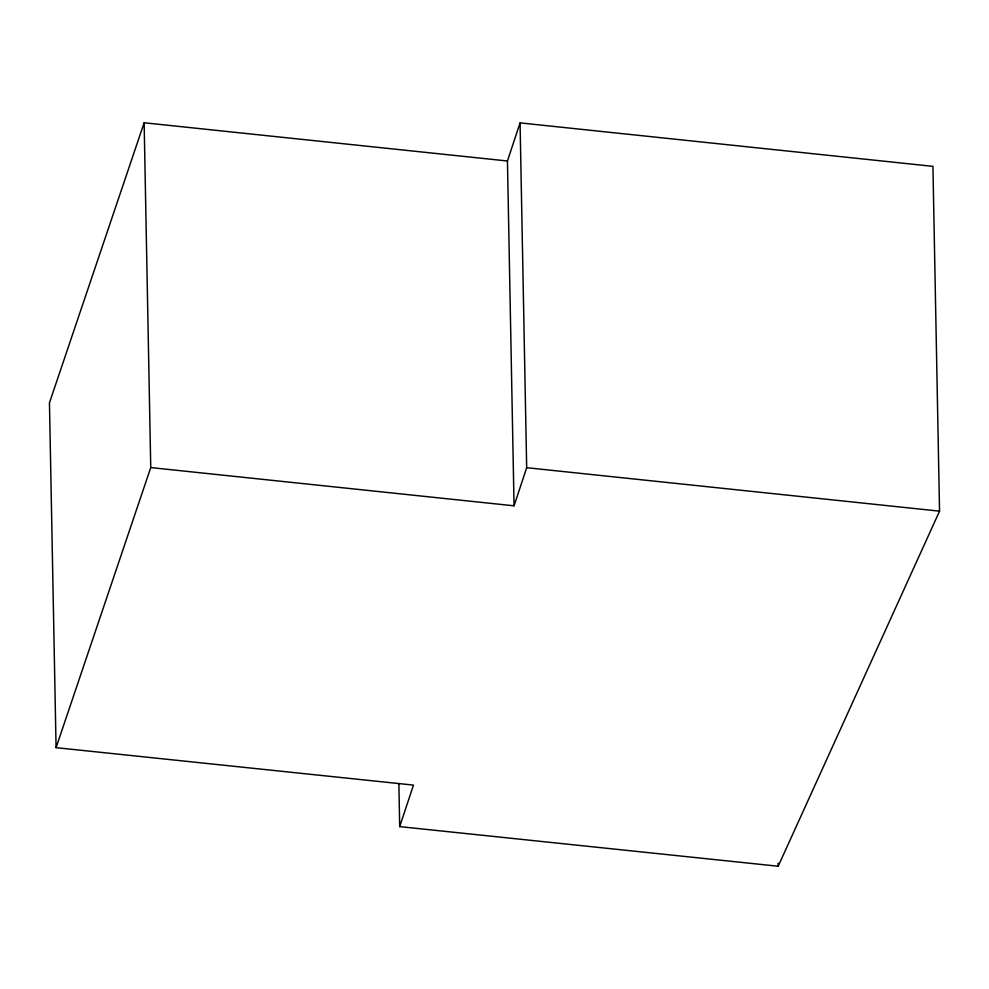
<?xml version="1.0" encoding="UTF-8"?>
<svg xmlns="http://www.w3.org/2000/svg" width="989" height="989" viewBox="0 0 989 989"><rect width="100%" height="100%" fill="white"/><g stroke="black" fill="none" stroke-linecap="round" stroke-linejoin="round"><path stroke-width="1.48" d="M399.692 826.619L413.476 785.105L56.076 747.659L150.748 467.574L514.057 505.812L507.444 160.997L520.066 122.883L932.924 166.35L939.55 511.152L778.182 866.228L399.692 826.619L398.864 783.523M514.057 505.812L526.68 467.698L520.066 122.883M507.444 160.997L144.134 122.772L49.45 402.857L56.076 747.659M526.68 467.698L939.55 511.152M778.12 863.15L778.182 866.228M144.134 122.772L150.748 467.574"/></g></svg>
